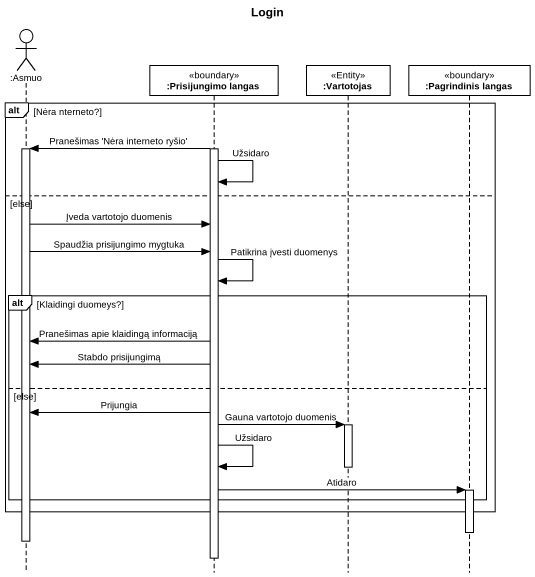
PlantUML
@startuml
title Login
hide footbox
actor ":Asmuo" as Asmuo
participant ":Prisijungimo langas" as Prisijungimo_langas <<boundary>>
participant ":Vartotojas" as Vartotojas <<Entity>>
participant ":Pagrindinis langas" as Pagrindinis_langas <<boundary>>

alt Nėra nterneto?
  activate Prisijungimo_langas
  Prisijungimo_langas -> Asmuo : Pranešimas 'Nėra interneto ryšio'
  activate Asmuo
  Prisijungimo_langas -> Prisijungimo_langas : Užsidaro
else else
  Asmuo -> Prisijungimo_langas : Įveda vartotojo duomenis
  Asmuo -> Prisijungimo_langas : Spaudžia prisijungimo mygtuka
  Prisijungimo_langas -> Prisijungimo_langas : Patikrina įvesti duomenys
  alt Klaidingi duomeys?
    Prisijungimo_langas -> Asmuo : Pranešimas apie klaidingą informaciją
    Prisijungimo_langas -> Asmuo : Stabdo prisijungimą
  else else
    Prisijungimo_langas -> Asmuo : Prijungia
    Prisijungimo_langas -> Vartotojas : Gauna vartotojo duomenis
    activate Vartotojas
    Prisijungimo_langas -> Prisijungimo_langas : Užsidaro
    deactivate Vartotojas
    Prisijungimo_langas -> Pagrindinis_langas : Atidaro
    activate Pagrindinis_langas
  end
end
deactivate Pagrindinis_langas
deactivate Asmuo
deactivate Prisijungimo_langas
@enduml
